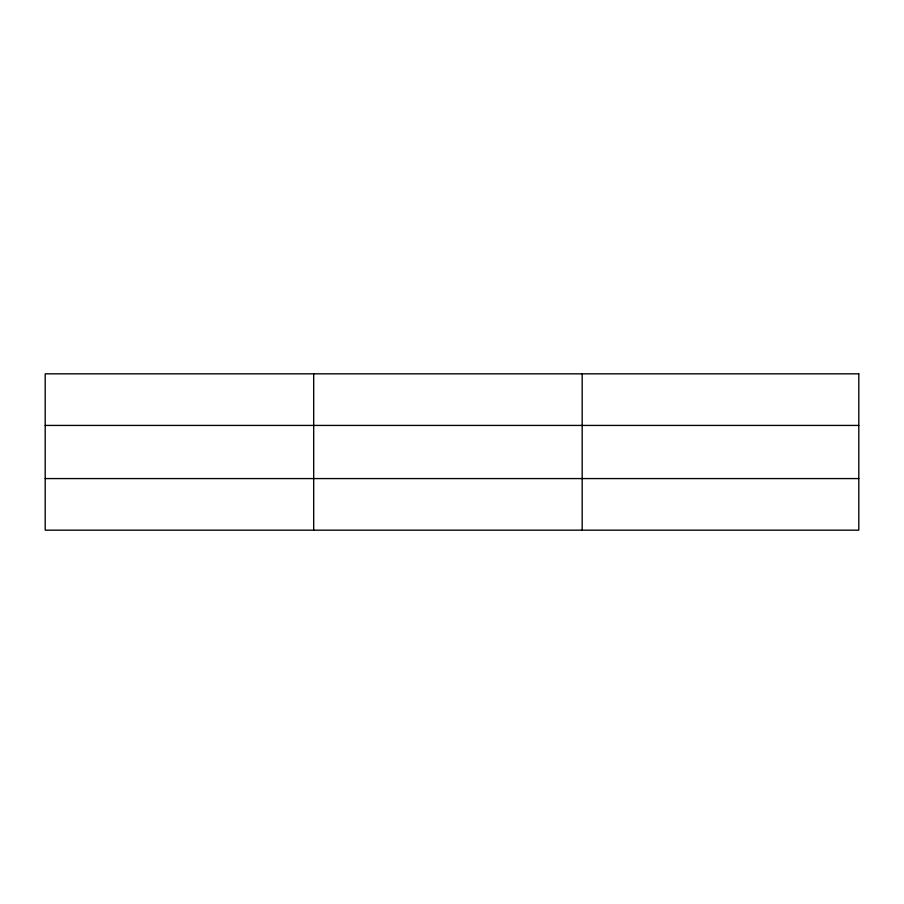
<?xml version="1.0" encoding="UTF-8"?>
<svg xmlns="http://www.w3.org/2000/svg" width="904" height="904" viewBox="0 0 904 904"><rect width="100%" height="100%" fill="white"/><g stroke="black" fill="none" stroke-linecap="round" stroke-linejoin="round"><path stroke-width="1.36" d="M313.688 373.827L313.688 530.173M582.176 373.827L582.176 530.173M45.2 425.422L858.8 425.422M45.2 478.578L858.8 478.578M858.8 373.827L858.8 530.173L45.2 530.173L45.2 373.827L858.8 373.827"/></g></svg>
